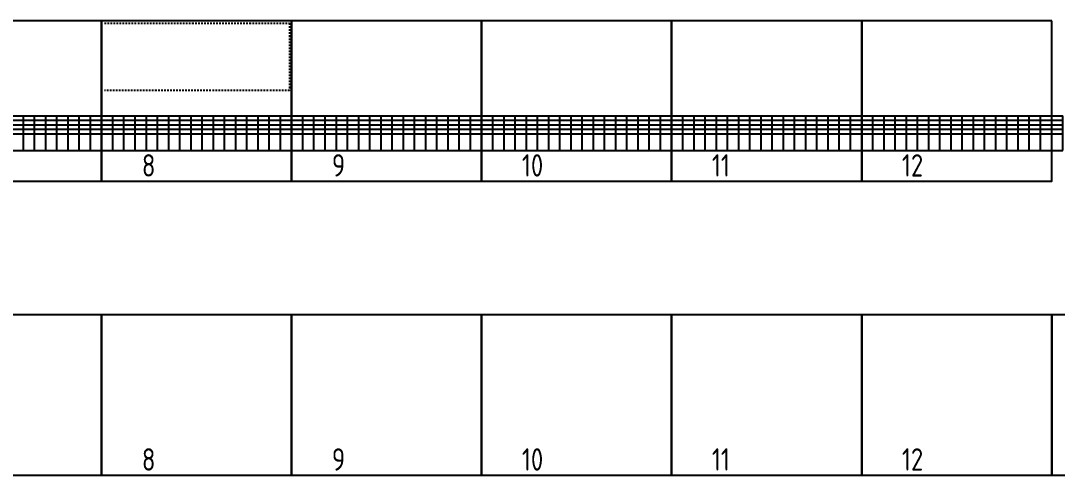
# Model space of a CAD drawing. Header units: millimetres. Extents: x -559267 to 14075, y 0 to 209897.
# Drawn here: x 2290 to 4145, y 765 to 1578 of the extents above; entities that cross this region are included whole.
import ezdxf
from ezdxf.enums import TextEntityAlignment as Align

# ---------------------------------------------------------------- set-up
doc = ezdxf.new("R2010")
doc.units = ezdxf.units.MM
doc.linetypes.add('JIS_02_0.7', pattern=[1.35, 0.75, -0.6])
doc.layers.add('SX_TABLE', color=7, linetype='Continuous')
doc.styles.add('SX_GOST', font='GOST2304A_0.ttf')
doc.styles.add('Unecom', font='GOST2304A_0.ttf', dxfattribs={"height": 2.5})

# ---------------------------------------------------------------- blocks, each defined once
blk = doc.blocks.new('SX_TCOL')
for p, q in [((-10, 62), (10, 62)), ((10, 0), (10, 62)), ((-10, 54), (10, 54)), ((-10, 46), (10, 46)), ((-10, 38), (10, 38)), ((-10, 30), (10, 30)), ((-10, 0), (10, 0))]:
    blk.add_line(p, q)
at = {"style": 'SX_GOST'}
for tag, p in [('CAB2', (2.6, 90)), ('CAB1', (-2.6, 90)), ('NAME1', (-3.6, 15)), ('NAME2', (0, 15)), ('NAME3', (3.6, 15))]:
    blk.add_attdef(tag, text='', height=2.5, rotation=90, dxfattribs=at).set_placement(p, align=Align.MIDDLE)
for tag, p in [('LINE', (0, 58)), ('POW', (0, 42)), ('PH', (0, 50)), ('CUR', (0, 34))]:
    blk.add_attdef(tag, text='', height=2.5, dxfattribs=at).set_placement(p, align=Align.MIDDLE)

msp = doc.modelspace()

# ---------------------------------------------------------------- linework, layer by layer
at = {"color": 6}
for points in [[(2435, 1578), (2095, 1578), (2095, 1291), (2435, 1291), (2435, 1578)], [(2775, 1578), (2435, 1578), (2435, 1291), (2775, 1291), (2775, 1578)], [(3115, 1578), (2775, 1578), (2775, 1291), (3115, 1291), (3115, 1578)], [(3455, 1578), (3115, 1578), (3115, 1291), (3455, 1291), (3455, 1578)], [(3795, 1578), (3455, 1578), (3455, 1291), (3795, 1291), (3795, 1578)], [(4135, 1578), (3795, 1578), (3795, 1291), (4135, 1291), (4135, 1578)], [(2435, 1052.1), (2095, 1052.1), (2095, 765.1), (2435, 765.1), (2435, 1052.1)], [(2775, 1052.1), (2435, 1052.1), (2435, 765.1), (2775, 765.1), (2775, 1052.1)], [(3115, 1052.1), (2775, 1052.1), (2775, 765.1), (3115, 765.1), (3115, 1052.1)], [(3455, 1052.1), (3115, 1052.1), (3115, 765.1), (3455, 765.1), (3455, 1052.1)], [(3795, 1052.1), (3455, 1052.1), (3455, 765.1), (3795, 765.1), (3795, 1052.1)], [(4135, 1052.1), (3795, 1052.1), (3795, 765.1), (4135, 765.1), (4135, 1052.1)], [(4475, 1052.1), (4135, 1052.1), (4135, 765.1), (4475, 765.1), (4475, 1052.1)]]:
    msp.add_lwpolyline(points, dxfattribs=at)
at = {"linetype": 'JIS_02_0.7', "ltscale": 4}
msp.add_lwpolyline([(2440.1, 1573.5), (2771.1, 1573.5), (2771.1, 1453.5), (2440.1, 1453.5)], dxfattribs=at)

# ---------------------------------------------------------------- block references
at = {"layer": 'SX_TABLE'}
for p in [(2285, 1346), (2305, 1346), (2325, 1346), (2345, 1346), (2365, 1346), (2385, 1346), (2405, 1346), (2425, 1346), (2445, 1346), (2465, 1346), (2485, 1346), (2505, 1346), (2525, 1346), (2545, 1346), (2565, 1346), (2585, 1346), (2605, 1346), (2625, 1346), (2645, 1346), (2665, 1346), (2685, 1346), (2705, 1346), (2725, 1346), (2745, 1346), (2765, 1346), (2785, 1346), (2805, 1346), (2825, 1346), (2845, 1346), (2865, 1346), (2885, 1346), (2905, 1346), (2925, 1346), (2945, 1346), (2965, 1346), (2985, 1346), (3005, 1346), (3025, 1346), (3045, 1346), (3065, 1346), (3085, 1346), (3105, 1346), (3125, 1346), (3145, 1346), (3165, 1346), (3185, 1346), (3205, 1346), (3225, 1346), (3245, 1346), (3265, 1346), (3285, 1346), (3305, 1346), (3325, 1346), (3345, 1346), (3365, 1346), (3385, 1346), (3405, 1346), (3425, 1346), (3445, 1346), (3465, 1346), (3485, 1346), (3505, 1346), (3525, 1346), (3545, 1346), (3565, 1346), (3585, 1346), (3605, 1346), (3625, 1346), (3645, 1346), (3665, 1346), (3685, 1346), (3705, 1346), (3725, 1346), (3745, 1346), (3765, 1346), (3785, 1346), (3805, 1346), (3825, 1346), (3845, 1346), (3865, 1346), (3885, 1346), (3905, 1346), (3925, 1346), (3945, 1346), (3965, 1346), (3985, 1346), (4005, 1346), (4025, 1346), (4045, 1346), (4065, 1346), (4085, 1346), (4105, 1346), (4125, 1346), (4145, 1346)]:
    msp.add_blockref('SX_TCOL', p, dxfattribs=at)

# ---------------------------------------------------------------- texts
at = {"layer": 'Defpoints', "color": 6, "char_height": 40, "attachment_point": 1, "style": 'Unecom'}
for s, insert in [('8', (2507, 1339.3)), ('9', (2847, 1339.3)), ('10', (3187, 1339.3)), ('11', (3527, 1339.3)), ('12', (3867, 1339.3)), ('8', (2507, 813.4)), ('9', (2847, 813.4)), ('10', (3187, 813.4)), ('11', (3527, 813.4)), ('12', (3867, 813.4))]:
    msp.add_mtext_dynamic_manual_height_columns(s, width=99.921, gutter_width=12.5, heights=[0], dxfattribs=dict(at, insert=insert))

doc.saveas('drawing.dxf')
